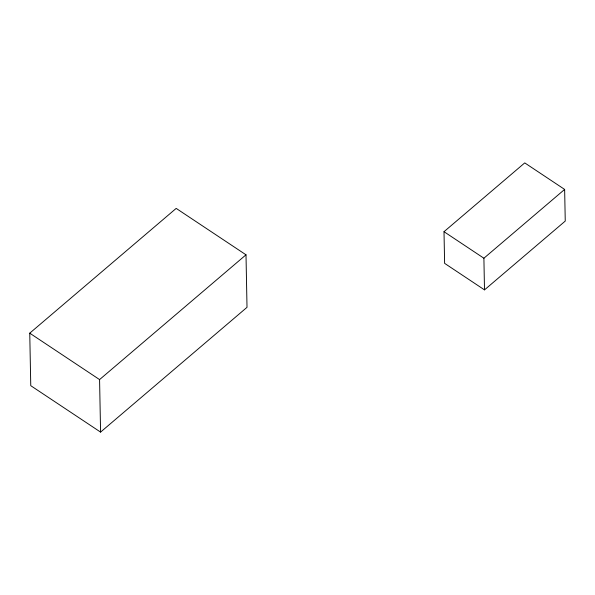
<?xml version="1.0" encoding="UTF-8"?>
<svg xmlns="http://www.w3.org/2000/svg" width="595" height="595" viewBox="0 0 595 595"><rect width="100%" height="100%" fill="white"/><g stroke="black" fill="none" stroke-linecap="round" stroke-linejoin="round"><path stroke-width="0.89" d="M29.75 333.17L176.187 208.391L246.003 254.809L247.014 307.325L100.577 432.104L30.762 385.686L29.75 333.17L99.573 379.588L100.577 432.104M99.573 379.588L246.003 254.809M444.004 231.7L524.745 162.896L564.64 189.418L565.25 221.072L484.501 289.877L444.614 263.347L444.004 231.7L483.899 258.223L484.501 289.877M483.899 258.223L564.64 189.418"/></g></svg>
